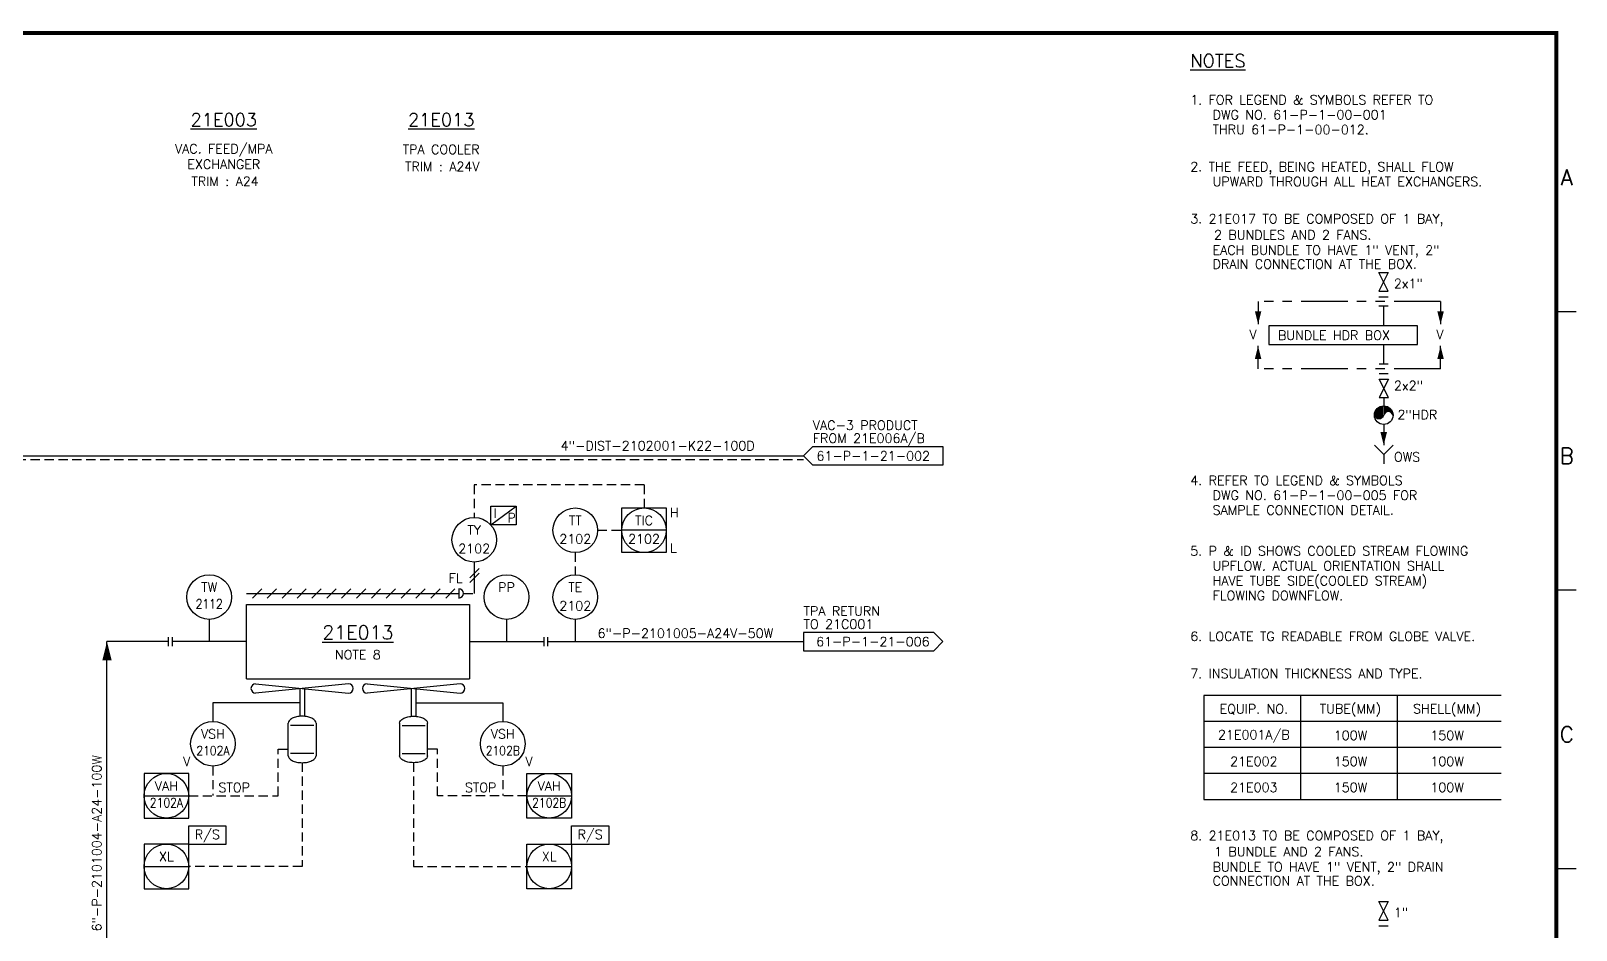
# Model space of a CAD drawing. Header units: millimetres. Extents: x 1928 to 2796, y 74 to 693.
# Drawn here: x 2380.2 to 2795.9, y 440.5 to 682.6 of the extents above; entities that cross this region are included whole.
import ezdxf
from ezdxf.enums import TextEntityAlignment as Align

# ---------------------------------------------------------------- set-up
doc = ezdxf.new("R2010")
doc.units = ezdxf.units.MM
doc.header["$LTSCALE"] = 10
doc.linetypes.add('HIDDEN', pattern=[0.375, 0.25, -0.125])
doc.linetypes.add('PHANTOM', pattern=[2.5, 1.25, -0.25, 0.25, -0.25, 0.25, -0.25])
for name, color, linetype in [('2', 2, 'Continuous'), ('3', 3, 'Continuous'), ('DIM', 7, 'Continuous'), ('INST', 4, 'Continuous'), ('SYM', 7, 'Continuous'), ('TEXT', 7, 'Continuous')]:
    doc.layers.add(name, color=color, linetype=linetype)
doc.styles.add('ROMANS', font='romans')
doc.styles.add('S3', font='SIMPLEX')
doc.styles.add('SIMPLEX', font='SIMPLEX.shx', dxfattribs={"width": 0.9})
doc.styles.get("Standard").update_dxf_attribs({"font": 'simplex.shx'})

# ---------------------------------------------------------------- blocks, each defined once
blk = doc.blocks.new('W1')
at = {"layer": '2'}
blk.add_lwpolyline([(0, 0, 0, 2.5, 0), (5, 0, 2.5, 2.5, 0)], format="xyseb", dxfattribs=at)
blk = doc.blocks.new('LB8')
for p, q in [((0, 1.25), (0, -1.25)), ((1, 1.25), (1, -1.25))]:
    blk.add_line(p, q)
blk = doc.blocks.new('RB9')
at = {"layer": 'SYM'}
blk.add_line((0, 0.05), (0, -0.05), dxfattribs=at)
blk.add_arc((0, 0), 0.05, 270, 90, dxfattribs=at)
blk = doc.blocks.new('RB14')
at = {"layer": 'INST'}
for p, q in [((-0.047, -0.02), (0.053, 0.08)), ((-0.047, -0.069), (0.053, 0.031))]:
    blk.add_line(p, q, dxfattribs=at)
blk = doc.blocks.new('RV1')
for p, q in [((0, -0.05), (0, 0.05)), ((0, 0.05), (0.2, -0.05)), ((0.2, 0.05), (0, -0.05)), ((0.2, -0.05), (0.2, 0.05))]:
    blk.add_line(p, q)
blk = doc.blocks.new('RB17')
for p, q in [((-0.1, 0), (0, -0.1)), ((0, -0.1), (0.1, 0)), ((0, -0.1), (0, -0.2))]:
    blk.add_line(p, q)

msp = doc.modelspace()

# ---------------------------------------------------------------- linework, layer by layer
at = {"linetype": 'PHANTOM'}
for p, q in [((2759.44, 609.76), (2710.34, 609.76)), ((2759.44, 591.64), (2710.34, 591.64))]:
    msp.add_line(p, q, dxfattribs=at)
for p, q in [((2710.34, 609.76), (2710.34, 603.64)), ((2742.86, 611.01), (2745.36, 611.01)), ((2745.36, 608.51), (2742.86, 608.51)), ((2744.11, 608.51), (2744.11, 603.2)), ((2759.44, 609.76), (2759.44, 603.64)), ((2753.24, 603.2), (2713.24, 603.2)), ((2713.24, 603.2), (2713.24, 598.2)), ((2753.24, 598.2), (2753.24, 603.2)), ((2710.34, 591.64), (2710.34, 597.77)), ((2713.24, 598.2), (2753.24, 598.2)), ((2744.13, 592.89), (2744.13, 598.2)), ((2759.44, 591.64), (2759.44, 597.77)), ((2745.38, 592.89), (2742.88, 592.89)), ((2742.88, 590.39), (2745.38, 590.39)), ((2744.14, 583.86), (2744.14, 579.15)), ((2741.96, 578.53), (2741.96, 580.36)), ((2742.27, 578.38), (2742.27, 580.81)), ((2742.58, 578.26), (2742.58, 581.11)), ((2742.89, 578.22), (2742.89, 581.32)), ((2743.21, 578.26), (2743.21, 581.47)), ((2743.52, 578.38), (2743.52, 581.58)), ((2743.83, 578.62), (2743.83, 581.64)), ((2744.46, 579.69), (2744.46, 581.64)), ((2744.77, 579.93), (2744.77, 581.58)), ((2745.08, 580.05), (2745.08, 581.47)), ((2745.39, 580.09), (2745.39, 581.32)), ((2745.71, 580.05), (2745.71, 581.11)), ((2746.02, 579.93), (2746.02, 580.81)), ((2746.33, 579.69), (2746.33, 580.36)), ((2744.14, 576.65), (2744.14, 571.09)), ((2588.05, 568.18), (2590.55, 570.68)), ((2590.55, 570.68), (2625.55, 570.68)), ((2625.55, 570.68), (2625.55, 565.68)), ((2590.55, 565.68), (2588.05, 568.18)), ((2625.55, 565.68), (2590.55, 565.68)), ((2503.86, 549.63), (2510.74, 554.63)), ((2503.86, 554.63), (2510.74, 554.63)), ((2503.86, 549.63), (2503.86, 554.63)), ((2510.74, 554.63), (2510.74, 549.63)), ((2510.74, 549.63), (2503.86, 549.63)), ((2551.12, 548.18), (2539.12, 548.18)), ((2623.05, 520.68), (2588.05, 520.68)), ((2588.05, 520.68), (2588.05, 515.68)), ((2625.55, 518.18), (2623.05, 520.68)), ((2438.12, 518.18), (2418.12, 518.18)), ((2498.12, 518.18), (2518.12, 518.18)), ((2588.05, 515.68), (2623.05, 515.68)), ((2623.05, 515.68), (2625.55, 518.18)), ((2775.78, 503.73), (2695.78, 503.73)), ((2695.78, 503.73), (2695.78, 475.73)), ((2721.78, 503.73), (2721.78, 475.73)), ((2747.78, 503.73), (2747.78, 475.73)), ((2452.5, 501.68), (2429.12, 501.68)), ((2429.12, 501.68), (2429.12, 496.68)), ((2483.75, 501.68), (2507.12, 501.68)), ((2507.12, 501.68), (2507.12, 496.68)), ((2775.78, 496.73), (2695.78, 496.73)), ((2775.78, 489.73), (2695.78, 489.73)), ((2775.78, 482.73), (2695.78, 482.73)), ((2410.62, 476.68), (2422.62, 476.68)), ((2513.62, 476.68), (2525.62, 476.68)), ((2695.78, 475.73), (2775.78, 475.73)), ((2422.62, 468.6), (2432.62, 468.6)), ((2422.62, 463.6), (2422.62, 468.6)), ((2432.62, 468.6), (2432.62, 463.6)), ((2525.62, 468.6), (2535.62, 468.6)), ((2525.62, 463.6), (2525.62, 468.6)), ((2535.62, 468.6), (2535.62, 463.6)), ((2432.62, 463.6), (2422.62, 463.6)), ((2535.62, 463.6), (2525.62, 463.6)), ((2410.62, 457.68), (2422.62, 457.68)), ((2513.62, 457.68), (2525.62, 457.68)), ((2742.86, 441.7), (2745.36, 441.7))]:
    msp.add_line(p, q)
at = {"linetype": 'HIDDEN'}
for p, q in [((2545.12, 560.4), (2499.43, 560.4)), ((2499.43, 560.4), (2499.43, 551.59)), ((2545.12, 560.4), (2545.12, 554.18)), ((2496.53, 531.18), (2499.43, 531.18)), ((2446.72, 489.23), (2449.37, 489.23)), ((2446.72, 476.68), (2446.72, 489.23)), ((2489.53, 489.23), (2486.87, 489.23)), ((2489.53, 476.68), (2489.53, 489.23)), ((2429.12, 484.68), (2429.12, 476.73)), ((2453.12, 485.6), (2453.12, 457.68)), ((2483.12, 485.6), (2483.12, 457.68)), ((2507.12, 484.68), (2507.12, 476.73)), ((2422.62, 476.68), (2446.72, 476.68)), ((2513.62, 476.68), (2489.53, 476.68)), ((2453.12, 457.68), (2422.62, 457.68)), ((2483.12, 457.68), (2513.62, 457.68))]:
    msp.add_line(p, q, dxfattribs=at)
at = {"linetype": 'HIDDEN', "extrusion": (0, 0, -1)}
for p, q in [((2532.62, 548.18), (2539.12, 548.18)), ((2526.62, 542.18), (2526.62, 536.18))]:
    msp.add_line(p, q, dxfattribs=at)
at = {"linetype": 'Continuous'}
msp.add_line((2499.43, 539.59), (2499.43, 531.18), dxfattribs=at)
at = {"extrusion": (0, 0, -1)}
for p, q in [((2428.12, 524.18), (2428.12, 518.18)), ((2508.12, 524.18), (2508.12, 518.18)), ((2526.62, 524.18), (2526.62, 518.18))]:
    msp.add_line(p, q, dxfattribs=at)
at = {"color": 6, "const_width": 1.07}
msp.add_lwpolyline([(1928.39, 682.05), (2790.55, 682.05), (2790.55, 84.43), (1928.39, 84.43), (1928.39, 682.05)], dxfattribs=at)
for points in [[(2539.12, 554.18), (2551.12, 554.18), (2551.12, 542.18), (2539.12, 542.18)], [(2422.62, 482.68), (2410.62, 482.68), (2410.62, 470.68), (2422.62, 470.68)], [(2513.62, 482.68), (2525.62, 482.68), (2525.62, 470.68), (2513.62, 470.68)], [(2422.62, 463.68), (2410.62, 463.68), (2410.62, 451.68), (2422.62, 451.68)], [(2513.62, 463.68), (2525.62, 463.68), (2525.62, 451.68), (2513.62, 451.68)]]:
    msp.add_lwpolyline(points, close=True)
for centre, radius in [((2744.14, 579.15), 2.5), ((2526.62, 548.18), 6), ((2545.12, 548.18), 6), ((2499.43, 545.59), 6), ((2428.12, 530.18), 6), ((2508.12, 530.18), 6), ((2526.62, 530.18), 6), ((2429.12, 490.68), 6), ((2507.12, 490.68), 6), ((2416.62, 476.68), 6), ((2519.62, 476.68), 6), ((2416.62, 457.68), 6), ((2519.62, 457.68), 6)]:
    msp.add_circle(centre, radius)
for centre, start, end in [((2742.89, 579.52), 196.2602, 343.7398), ((2745.39, 578.79), 16.2602, 163.7398)]:
    msp.add_arc(centre, 1.3, start, end)
at = {"layer": '2', "color": 7}
msp.add_line((2438.12, 531.18), (2495.28, 531.18), dxfattribs=at)
at = {"layer": '2'}
for p, q in [((2438.12, 528.18), (2498.12, 528.18)), ((2438.12, 508.18), (2438.12, 528.18)), ((2498.12, 528.18), (2498.12, 508.18)), ((2438.12, 508.18), (2498.12, 508.18)), ((2465.62, 506.85), (2440.62, 504.35)), ((2440.62, 506.85), (2465.62, 504.35)), ((2452.5, 505.6), (2452.5, 498.1)), ((2453.75, 505.6), (2453.75, 498.1)), ((2495.62, 506.85), (2470.62, 504.35)), ((2470.62, 506.85), (2495.62, 504.35)), ((2482.5, 505.6), (2482.5, 498.1)), ((2483.75, 505.6), (2483.75, 498.1)), ((2449.37, 487.48), (2449.37, 496.23)), ((2456.25, 495.6), (2450, 495.6)), ((2456.87, 496.23), (2456.87, 487.48)), ((2479.37, 496.23), (2479.37, 487.48)), ((2480, 495.6), (2486.25, 495.6)), ((2486.87, 487.48), (2486.87, 496.23)), ((2456.25, 488.1), (2450, 488.1)), ((2480, 488.1), (2486.25, 488.1))]:
    msp.add_line(p, q, dxfattribs=at)
for points in [[(2456.87, 496.23, 0.174705), (2456.65, 496.86, 0.104203), (2455.78, 497.55, 0.064948), (2454.64, 497.95, 0.051099), (2453.12, 498.1, 0.051099), (2451.61, 497.95, 0.064948), (2450.47, 497.55, 0.104203), (2449.6, 496.86, 0.174705), (2449.37, 496.23, 0.174705)], [(2479.37, 496.23, -0.174705), (2479.6, 496.86, -0.104203), (2480.47, 497.55, -0.064948), (2481.61, 497.95, -0.051099), (2483.12, 498.1, -0.051099), (2484.64, 497.95, -0.064948), (2485.78, 497.55, -0.104203), (2486.65, 496.86, -0.174705), (2486.87, 496.23, -0.174705)], [(2449.37, 487.48, 0.174705), (2449.6, 486.84, 0.104203), (2450.47, 486.15, 0.064948), (2451.61, 485.76, 0.051099), (2453.12, 485.6, 0.051099), (2454.64, 485.76, 0.064948), (2455.78, 486.15, 0.104203), (2456.65, 486.84, 0.174705), (2456.87, 487.48, 0.174705)], [(2486.87, 487.48, -0.174705), (2486.65, 486.84, -0.104203), (2485.78, 486.15, -0.064948), (2484.64, 485.76, -0.051099), (2483.12, 485.6, -0.051099), (2481.61, 485.76, -0.064948), (2480.47, 486.15, -0.104203), (2479.6, 486.84, -0.174705), (2479.37, 487.48, -0.174705)]]:
    msp.add_lwpolyline(points, format="xyb", dxfattribs=at)
for centre, start, end in [((2440.62, 505.6), 90, 270), ((2465.62, 505.6), 270, 90), ((2470.62, 505.6), 90, 270), ((2495.62, 505.6), 270, 90)]:
    msp.add_arc(centre, 1.25, start, end, dxfattribs=at)
at = {"layer": '3'}
for p, q in [((2334.05, 568.18), (2588.05, 568.18)), ((2400.62, 381.18), (2400.62, 518.18)), ((2417.12, 518.18), (2400.62, 518.18)), ((2519.12, 518.18), (2588.05, 518.18))]:
    msp.add_line(p, q, dxfattribs=at)
at = {"layer": '3', "color": 7, "linetype": 'HIDDEN'}
msp.add_line((2335.05, 567.18), (2588.05, 567.18), dxfattribs=at)
at = {"layer": 'DIM', "color": 7}
for p, q in [((2790.55, 607.08), (2795.9, 607.08)), ((2790.55, 532.11), (2795.9, 532.11)), ((2790.55, 457.14), (2795.9, 457.14))]:
    msp.add_line(p, q, dxfattribs=at)
at = {"layer": 'INST'}
for p, q in [((2442.25, 532.41), (2439.75, 529.91)), ((2446.25, 532.41), (2443.75, 529.91)), ((2450.25, 532.41), (2447.75, 529.91)), ((2454.25, 532.41), (2451.75, 529.91)), ((2458.25, 532.41), (2455.75, 529.91)), ((2462.25, 532.41), (2459.75, 529.91)), ((2466.25, 532.41), (2463.75, 529.91)), ((2470.25, 532.41), (2467.75, 529.91)), ((2474.25, 532.41), (2471.75, 529.91)), ((2478.25, 532.41), (2475.75, 529.91)), ((2482.25, 532.41), (2479.75, 529.91)), ((2486.25, 532.41), (2483.75, 529.91)), ((2490.25, 532.41), (2487.75, 529.91)), ((2494.25, 532.41), (2491.75, 529.91))]:
    msp.add_line(p, q, dxfattribs=at)

# ---------------------------------------------------------------- block references
for name, p, xscale, yscale, zscale, rotation in [('RV1', (2744.12, 617.55), 25, 25, 25, 270), ('W1', (2710.34, 603.64), 0.7000000000000455, 0.7000000000000455, 0.7000000000000455, 90), ('W1', (2759.44, 603.64), 0.7000000000000455, 0.7000000000000455, 0.7000000000000455, 90), ('W1', (2710.34, 597.77), -0.7000000000000455, 0.7000000000000455, 0.7, 90), ('W1', (2759.44, 597.77), -0.7000000000000455, 0.7000000000000455, 0.7, 90), ('RV1', (2744.14, 583.86), -25, 25, 25, 270), ('W1', (2744.14, 571.09), 0.7000000000000455, 0.7000000000000455, 0.7000000000000455, 90), ('RV1', (2744.12, 448.24), 25, 25, 25, 270)]:
    msp.add_blockref(name, p, dxfattribs=dict(xscale=xscale, yscale=yscale, zscale=zscale, rotation=rotation))
at = {"xscale": 25, "yscale": 25, "zscale": 25}
for name, p in [('RB17', (2744.14, 571.09)), ('RB14', (2499.43, 535.85)), ('RB9', (2495.28, 531.18))]:
    msp.add_blockref(name, p, dxfattribs=at)
at = {"rotation": 270}
msp.add_blockref('W1', (2400.62, 518.18), dxfattribs=at)
msp.add_blockref('LB8', (2417.12, 518.18))
at = {"xscale": -1}
msp.add_blockref('LB8', (2519.12, 518.18), dxfattribs=at)

# ---------------------------------------------------------------- texts
for s, p in [('1. FOR LEGEND & SYMBOLS REFER TO', (2692.1, 662.78)), ('DWG NO. 61-P-1-00-001', (2698.1, 658.78)), ('THRU 61-P-1-00-012.', (2698.1, 654.78)), ('2. THE FEED, BEING HEATED, SHALL FLOW', (2692.1, 644.78)), ('UPWARD THROUGH ALL HEAT EXCHANGERS.', (2698.1, 640.78)), ('3. 21E017 TO BE COMPOSED OF 1 BAY,', (2692.1, 630.78)), ('2 BUNDLES AND 2 FANS.', (2698.49, 626.44)), ('EACH BUNDLE TO HAVE 1" VENT, 2"', (2698.1, 622.33)), ('DRAIN CONNECTION AT THE BOX.', (2698.1, 618.56)), ('VAC-3 PRODUCT', (2590.55, 575.18)), ('FROM 21E006A/B', (2590.55, 571.68)), ('4"-DIST-2102001-K22-100D', (2522.72, 569.68)), ('4. REFER TO LEGEND & SYMBOLS', (2692.1, 560.34)), ('DWG NO. 61-P-1-00-005 FOR', (2698.1, 556.34)), ('H', (2552.12, 551.68)), ('SAMPLE CONNECTION DETAIL.', (2698.1, 552.34)), ('L', (2552.12, 542.14)), ('5. P & ID SHOWS COOLED STREAM FLOWING', (2692.1, 541.34)), ('UPFLOW. ACTUAL ORIENTATION SHALL', (2698.1, 537.34)), ('HAVE TUBE SIDE(COOLED STREAM)', (2698.1, 533.34)), ('FLOWING DOWNFLOW.', (2698.1, 529.34)), ('TPA RETURN', (2588.05, 525.18)), ('TO 21C001', (2588.05, 521.64)), ('6"-P-2101005-A24V-50W', (2532.62, 519.18)), ('6. LOCATE TG READABLE FROM GLOBE VALVE.', (2692.1, 518.36)), ('7. INSULATION THICKNESS AND TYPE.', (2692.1, 508.33)), ('V', (2421.12, 484.68)), ('V', (2513.22, 484.68)), ('8. 21E013 TO BE COMPOSED OF 1 BAY,', (2692.1, 464.74)), ('1 BUNDLE AND 2 FANS.', (2698.49, 460.4)), ('BUNDLE TO HAVE 1" VENT, 2" DRAIN', (2698.1, 456.29)), ('CONNECTION AT THE BOX.', (2698.1, 452.52))]:
    msp.add_text(s, height=2.5).set_placement(p)
for s, p in [('VAC. FEED/MPA', (2432.05, 650.68)), ('TPA COOLER', (2490.55, 650.68)), ('EXCHANGER', (2432.05, 646.68)), ('TRIM : A24V', (2490.85, 646.06)), ('TRIM : A24', (2432.4, 642.09)), ('61-P-1-21-002', (2606.8, 568.18)), ('TY', (2499.43, 548.23)), ('TT', (2526.62, 550.83)), ('TIC', (2545.12, 550.83)), ('2102', (2526.62, 545.83)), ('2102', (2545.12, 545.83)), ('2102', (2499.43, 543.23)), ('TW', (2428.12, 532.83)), ('PP', (2508.12, 532.83)), ('TE', (2526.62, 532.83)), ('2102', (2526.62, 527.83)), ('61-P-1-21-006', (2606.69, 518.18)), ('VSH', (2429.12, 493.33)), ('VSH', (2507.12, 493.33)), ('VAH', (2416.62, 479.33)), ('VAH', (2519.62, 479.33)), ('R/S', (2427.62, 466.1)), ('R/S', (2530.62, 466.1)), ('XL', (2416.62, 460.33)), ('XL', (2519.62, 460.33))]:
    msp.add_text(s, height=2.5).set_placement(p, align=Align.MIDDLE)
at = {"style": 'ROMANS'}
for s, p in [('2x1"', (2746.86, 613.35)), ('V', (2708.02, 599.61)), ('BUNDLE HDR BOX', (2715.69, 599.41)), ('V', (2758.29, 599.61)), ('2x2"', (2746.88, 585.86)), ('2"HDR', (2747.83, 578.03)), ('OWS', (2746.88, 566.67)), ('1"', (2746.86, 444.04))]:
    msp.add_text(s, height=2.5, dxfattribs=at).set_placement(p)
for s, style, p in [('FL', 'SIMPLEX', (2494.41, 535.26)), ('NOTE 8', 'SIMPLEX', (2468.12, 514.68)), ('EQUIP. NO.', 'ROMANS', (2709.19, 499.94)), ('TUBE(MM)', 'ROMANS', (2735.19, 499.94)), ('SHELL(MM)', 'ROMANS', (2761.19, 499.94)), ('21E001A/B', 'ROMANS', (2709.19, 492.94)), ('100W', 'ROMANS', (2735.19, 492.94)), ('150W', 'ROMANS', (2761.19, 492.94)), ('21E002', 'ROMANS', (2709.19, 485.94)), ('150W', 'ROMANS', (2735.19, 485.94)), ('100W', 'ROMANS', (2761.19, 485.94)), ('21E003', 'ROMANS', (2709.19, 478.94)), ('150W', 'ROMANS', (2735.19, 478.94)), ('100W', 'ROMANS', (2761.19, 478.94))]:
    msp.add_text(s, height=2.5, dxfattribs=dict(style=style)).set_placement(p, align=Align.MIDDLE)
at = {"width": 0.85}
for s, p in [('2112', (2428.12, 528.33)), ('2102A', (2429.12, 488.83)), ('2102B', (2507.12, 488.83)), ('2102A', (2416.62, 474.83)), ('2102B', (2519.62, 474.83))]:
    msp.add_text(s, height=2.5, dxfattribs=at).set_placement(p, align=Align.MIDDLE)
msp.add_text('6"-P-2101004-A24-100W', height=2.5, rotation=90).set_placement((2399.12, 440.18))
at = {"linetype": 'HIDDEN'}
for p in [(2430.62, 477.68), (2496.93, 477.68)]:
    msp.add_text('STOP', height=2.5, dxfattribs=at).set_placement(p)
at = {"layer": '2'}
msp.add_text('%%UNOTES', height=3.5, dxfattribs=at).set_placement((2692.1, 672.78))
for s, p in [('%%U21E003', (2432.05, 658.68)), ('%%U21E013', (2490.55, 658.68))]:
    msp.add_text(s, height=3.5, dxfattribs=at).set_placement(p, align=Align.MIDDLE)
at = {"layer": '2', "style": 'SIMPLEX'}
msp.add_text('%%U21E013', height=3.75, dxfattribs=at).set_placement((2468.12, 520.68), align=Align.MIDDLE)
at = {"layer": 'DIM', "color": 2, "style": 'S3'}
for s, p in [('A', (2793.4, 643.16)), ('B', (2793.4, 568.19)), ('C', (2793.4, 493.22))]:
    msp.add_text(s, height=4.28, dxfattribs=at).set_placement(p, align=Align.MIDDLE)
at = {"layer": 'TEXT'}
for s, p in [('I', (2505.11, 552.76)), ('P', (2509.49, 551.51))]:
    msp.add_text(s, height=2.5, dxfattribs=at).set_placement(p, align=Align.MIDDLE)

doc.saveas('drawing.dxf')
